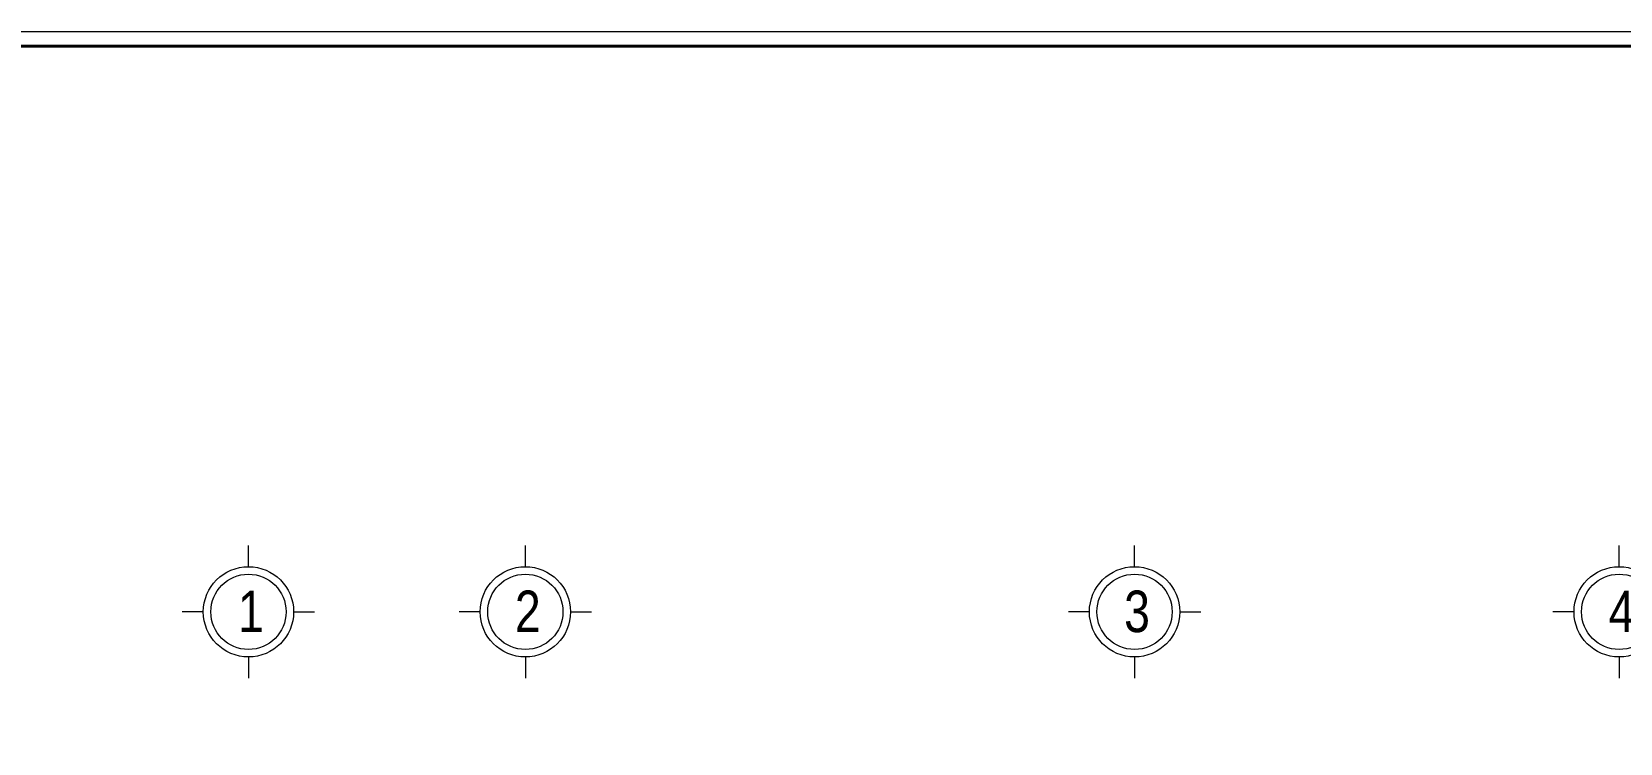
# Model space of a CAD drawing. Header units: inches. Extents: x 921646 to 2157952, y -92667 to 262089.
# Drawn here: x 1986629 to 1998102, y 123885 to 129024 of the extents above; entities that cross this region are included whole.
import ezdxf
from ezdxf.enums import TextEntityAlignment as Align

# ---------------------------------------------------------------- set-up
doc = ezdxf.new("R2010")
doc.units = ezdxf.units.IN
doc.header["$MEASUREMENT"] = 0
doc.layers.get('0').update_dxf_attribs({"lineweight": 9})
doc.layers.get('DEFPOINTS').update_dxf_attribs({"lineweight": 9})
for name, color, linetype, lineweight in [('09-DIMOUT', 251, 'Continuous', 9), ('Cp Net Manh 0.15', 8, 'Continuous', 15), ('Cp Net Thep 0.40', 2, 'Continuous', 40), ('Cp Text 0.15', 3, 'Continuous', 15)]:
    doc.layers.add(name, color=color, linetype=linetype, lineweight=lineweight)
doc.styles.add('VHELVEN', font='VHELVEN.TTF')
doc.styles.add('VNI-HELVE', font='VHELVEB.TTF', dxfattribs={"width": 0.8})

# ---------------------------------------------------------------- blocks, each defined once
blk = doc.blocks.new('A$C788F0ACE')
at = {"layer": 'Cp Net Manh 0.15', "linetype": 'Continuous'}
for p, q in [((0, 300), (0, 440)), ((-300, 0), (-440, 0)), ((300, 0), (440, 0)), ((0, -300), (0, -440))]:
    blk.add_line(p, q, dxfattribs=at)
for radius in [300, 250]:
    blk.add_circle((0, 0), radius, dxfattribs=at)
at = {"layer": 'Cp Text 0.15', "color": 7, "linetype": 'Continuous', "style": 'VHELVEN'}
blk.add_attdef('TRUC', text='', height=280, dxfattribs=at).set_placement((94, 1), align=Align.MIDDLE_CENTER)
blk = doc.blocks.new('dim')
at = {"layer": 'Cp Text 0.15'}
ref = blk.add_blockref('A$C788F0ACE', (1952978.4, 205712.9), dxfattribs=dict(at, xscale=1.086778053933425, yscale=1.086778053933425, zscale=1.086778053933425, rotation=180))
ref.add_attrib('TRUC', '1', dxfattribs={"layer": '0', "color": 3, "height": 300, "style": 'VNI-HELVE', "width": 0.8}).set_placement((1952996.2, 205716.2), align=Align.MIDDLE_CENTER)
ref = blk.add_blockref('A$C788F0ACE', (1954978.4, 205712.9), dxfattribs=dict(at, xscale=1.086778053933425, yscale=1.086778053933425, zscale=1.086778053933425, rotation=180))
ref.add_attrib('TRUC', '2', dxfattribs={"layer": '0', "color": 3, "height": 300, "style": 'VNI-HELVE', "width": 0.8}).set_placement((1954996.2, 205716.2), align=Align.MIDDLE_CENTER)
ref = blk.add_blockref('A$C788F0ACE', (1959378.4, 205712.9), dxfattribs=dict(at, xscale=1.086778053933425, yscale=1.086778053933425, zscale=1.086778053933425, rotation=180))
ref.add_attrib('TRUC', '3', dxfattribs={"layer": '0', "color": 3, "height": 300, "style": 'VNI-HELVE', "width": 0.8}).set_placement((1959396.2, 205716.2), align=Align.MIDDLE_CENTER)
ref = blk.add_blockref('A$C788F0ACE', (1962878.4, 205712.9), dxfattribs=dict(at, xscale=1.086778053933425, yscale=1.086778053933425, zscale=1.086778053933425, rotation=180))
ref.add_attrib('TRUC', '4', dxfattribs={"layer": '0', "color": 3, "height": 300, "style": 'VNI-HELVE', "width": 0.8}).set_placement((1962896.2, 205716.2), align=Align.MIDDLE_CENTER)
blk = doc.blocks.new('Khung Ht dep')
at = {"layer": 'Cp Net Thep 0.40', "color": 106, "flags": 128}
blk.add_lwpolyline([(30380, 21415), (30380, 1792), (3162, 1792), (3162, 21415)], close=True, dxfattribs=at)
at = {"layer": 'DEFPOINTS', "ltscale": 100}
blk.add_lwpolyline([(30430, 1692), (30430, 21515), (1912, 21515), (1912, 1692)], close=True, dxfattribs=at)

msp = doc.modelspace()

# ---------------------------------------------------------------- block references
at = {"layer": '09-DIMOUT'}
msp.add_blockref('dim', (35216, -80878.8), dxfattribs=at)
at = {"layer": 'Cp Net Manh 0.15', "xscale": 1.05319564237593, "yscale": 1.05319564237593, "zscale": 1.05319564237593}
msp.add_blockref('Khung Ht dep', (1978466.7, 106364.5), dxfattribs=at)

doc.saveas('drawing.dxf')
